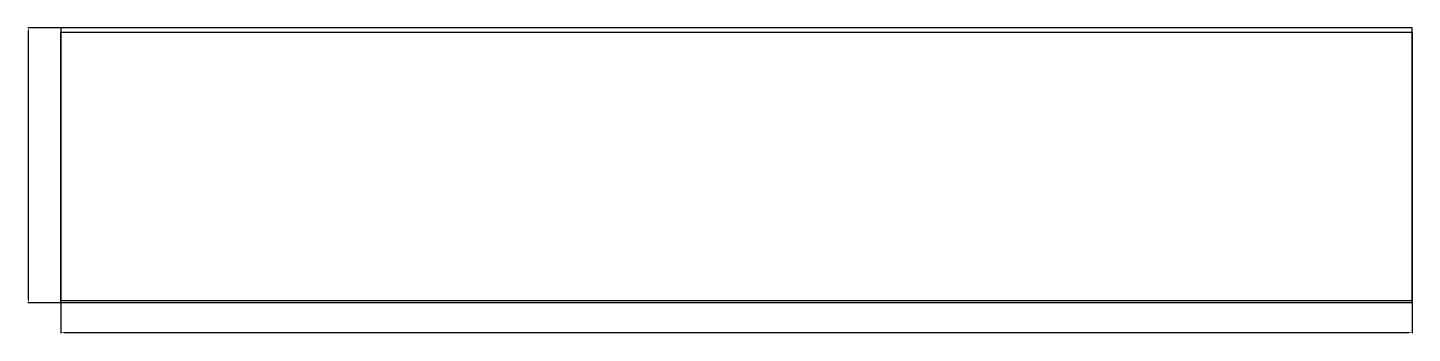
# Model space of a CAD drawing. Header units: millimetres. Extents: x -61 to 13940, y -87340 to 371.
# Drawn here: x 6139 to 8700, y -82132 to -81567 of the extents above; entities that cross this region are included whole.
import ezdxf

# ---------------------------------------------------------------- set-up
doc = ezdxf.new("R2010")
doc.units = ezdxf.units.MM
doc.layers.add('R18_COTAS_P', color=1, linetype='Continuous')
doc.layers.add('R18_PIEZAS_P', color=3, linetype='Continuous')
doc.dimstyles.get("Standard").update_dxf_attribs({"dimtxt": 2.5, "dimasz": 2.5, "dimexe": 1.25, "dimexo": 0.625, "dimtad": 1, "dimcen": 2.5, "dimazin": 3, "dimtfac": 1, "dimtmove": 0, "dimatfit": 3, "dimarcsym": 0})

# ---------------------------------------------------------------- blocks, each defined once
blk = doc.blocks.new('*D367')
at = {"layer": 'Defpoints', "color": 0, "transparency": 16777216}
for p in [(6200, -82076), (8700, -82076), (8700, -82131)]:
    blk.add_point(p, dxfattribs=at)
at = {"layer": 'R18_COTAS_P', "color": 0, "lineweight": -2, "transparency": 16777216}
for p, q in [((6200, -82076.6), (6200, -82132.2)), ((8700, -82076.6), (8700, -82132.2)), ((6207, -82131), (8693, -82131))]:
    blk.add_line(p, q, dxfattribs=at)
at = {"layer": 'R18_COTAS_P', "color": 0, "transparency": 16777216}
for points in [[(6207, -82129.8), (6207, -82132.1), (6200, -82131)], [(8693, -82129.8), (8693, -82132.1), (8700, -82131)]]:
    blk.add_solid(points, dxfattribs=at)
blk = doc.blocks.new('*D368')
at = {"layer": 'Defpoints', "color": 0, "transparency": 16777216}
for p in [(6140, -81566.7), (6200, -81566.7), (6200, -82076)]:
    blk.add_point(p, dxfattribs=at)
at = {"layer": 'R18_COTAS_P', "color": 0, "lineweight": -2, "transparency": 16777216}
for p, q in [((6199.4, -81566.7), (6138.8, -81566.7)), ((6140, -82069), (6140, -81573.7)), ((6199.4, -82076), (6138.8, -82076))]:
    blk.add_line(p, q, dxfattribs=at)
at = {"layer": 'R18_COTAS_P', "color": 0, "transparency": 16777216}
for points in [[(6138.8, -81573.7), (6141.2, -81573.7), (6140, -81566.7)], [(6138.8, -82069), (6141.2, -82069), (6140, -82076)]]:
    blk.add_solid(points, dxfattribs=at)

msp = doc.modelspace()

# ---------------------------------------------------------------- linework, layer by layer
at = {"layer": 'R18_PIEZAS_P'}
for p, q in [((6200, -81566.714), (6200, -82071.714)), ((8700, -81566.714), (6200, -81566.714)), ((6200, -81566.714), (6200, -81575.199)), ((6200, -82075.957), (6200, -81575.199)), ((6200, -81575.199), (8700, -81575.199)), ((8700, -82071.714), (8700, -81566.714)), ((8700, -81575.199), (8700, -81566.714)), ((8700, -81575.199), (8700, -82075.957)), ((6200, -82071.714), (8700, -82071.714)), ((6200, -82075.957), (6200, -82071.714)), ((8700, -82075.957), (6200, -82075.957)), ((8700, -82075.957), (8700, -82071.714))]:
    msp.add_line(p, q, dxfattribs=at)

# ---------------------------------------------------------------- dimensions: what is measured, and where the dimension line sits
at = {"layer": 'R18_COTAS_P'}
dim = msp.add_linear_dim(base=(6140, -81566.714), p1=(6200, -82075.957), p2=(6200, -81566.714), angle=90, dimstyle='Standard', override={"dimtxt": 16, "dimasz": 7, "dimtad": 1, "dimdec": 2}, dxfattribs=at)
dim.commit()
dim.dimension.update_dxf_attribs({"geometry": '*D368', "text_midpoint": (6140, -81821.335)})
dim = msp.add_linear_dim(base=(8700, -82130.957), p1=(6200, -82075.957), p2=(8700, -82075.957), dimstyle='Standard', override={"dimtxt": 16, "dimasz": 7, "dimtad": 1, "dimdec": 2}, dxfattribs=at)
dim.commit()
dim.dimension.update_dxf_attribs({"geometry": '*D367', "text_midpoint": (7450, -82130.957)})

doc.saveas('drawing.dxf')
